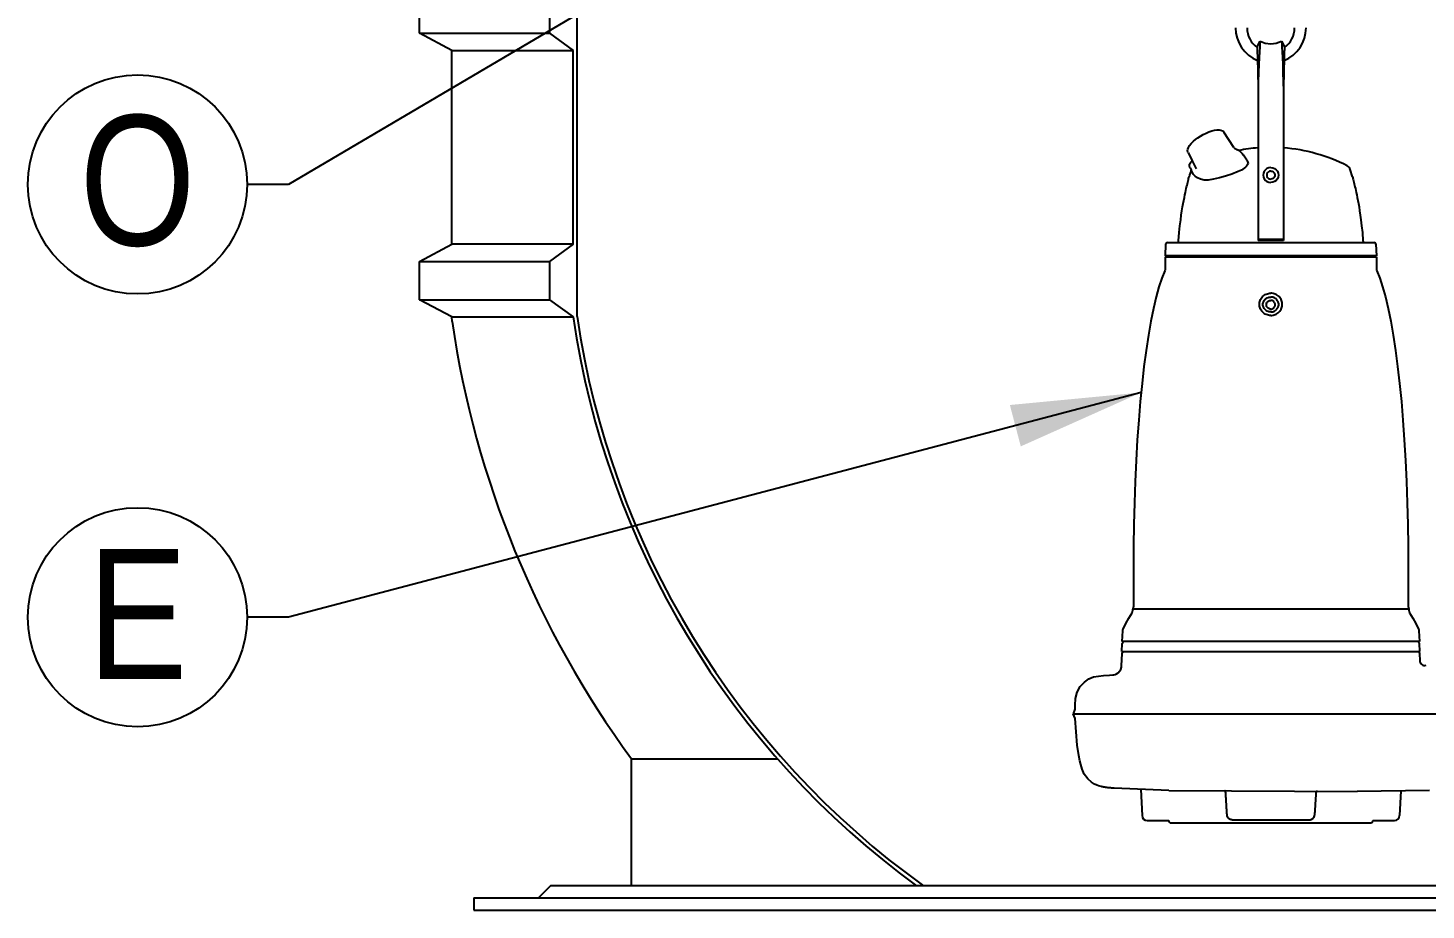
# Model space of a CAD drawing. Extents: x 0 to 216, y -5 to 280.
# Drawn here: x 98.93 to 124.5, y 83.39 to 99.52 of the extents above; entities that cross this region are included whole.
import ezdxf

# ---------------------------------------------------------------- set-up
doc = ezdxf.new("R2010")
doc.units = 0
doc.header["$LTSCALE"] = 10
doc.header["$MEASUREMENT"] = 0
doc.layers.add('CADdetails-7-VERYFINE', color=7, linetype='CONTINUOUS')
doc.layers.add('CADdetails-9-EXTRAFINE', color=9, linetype='CONTINUOUS')
doc.styles.add('CADdetails-DIMENSIONS', font='ARIALN.TTF', dxfattribs={"height": 2.38})
doc.styles.add('CADdetails-NOTES', font='ARIALN.TTF', dxfattribs={"height": 2.38})
doc.dimstyles.new('CADdetails-LEADER', dxfattribs={"dimtxt": 2.38, "dimasz": 2.38, "dimexe": 0.5, "dimexo": 1.5, "dimgap": 1, "dimtad": 0, "dimzin": 0, "dimdsep": 46, "dimtxsty": 'CADdetails-DIMENSIONS', "dimcen": 1, "dimclrd": 256, "dimclre": 256, "dimclrt": 256, "dimadec": 0, "dimazin": 0, "dimtfac": 1, "dimtdec": 4, "dimtofl": 0, "dimtmove": 0, "dimatfit": 3, "dimfxl": 1, "dimtolj": 1, "dimtzin": 0, "dimarcsym": 0})

msp = doc.modelspace()

# ---------------------------------------------------------------- linework, layer by layer
at = {"layer": 'CADdetails-7-VERYFINE'}
for centre in [(100.935, 96.657), (100.935, 88.741)]:
    msp.add_circle(centre, 2.004, dxfattribs=at)
at = {"layer": 'CADdetails-9-EXTRAFINE', "linetype": 'Continuous'}
for p, q in [((108.974, 94.239), (108.974, 157.501)), ((106.092, 99.421), (106.092, 100.123)), ((108.468, 100.123), (108.468, 99.421)), ((106.092, 99.421), (108.468, 99.421)), ((106.683, 99.107), (106.092, 99.421)), ((108.468, 99.421), (108.9, 99.107)), ((121.407, 99.174), (121.461, 99.277)), ((121.458, 99.228), (121.454, 99.167)), ((121.46, 99.264), (121.458, 99.228)), ((121.461, 99.277), (121.46, 99.264)), ((121.461, 99.277), (121.556, 99.24)), ((121.556, 99.24), (121.657, 99.228)), ((121.657, 99.228), (121.758, 99.24)), ((121.758, 99.24), (121.853, 99.277)), ((121.853, 99.277), (121.907, 99.174)), ((121.853, 99.277), (121.854, 99.264)), ((121.854, 99.264), (121.856, 99.228)), ((121.856, 99.228), (121.86, 99.167)), ((106.683, 99.107), (108.9, 99.107)), ((106.683, 95.563), (106.683, 99.107)), ((108.9, 95.563), (108.9, 99.107)), ((121.407, 99.174), (121.407, 99.163)), ((121.407, 99.163), (121.408, 99.13)), ((121.408, 99.13), (121.41, 99.075)), ((121.41, 99.075), (121.412, 98.998)), ((121.412, 98.998), (121.415, 98.9)), ((121.444, 98.975), (121.439, 98.847)), ((121.45, 99.083), (121.444, 98.975)), ((121.454, 99.167), (121.45, 99.083)), ((121.86, 99.167), (121.865, 99.083)), ((121.865, 99.083), (121.87, 98.975)), ((121.87, 98.975), (121.875, 98.847)), ((121.902, 98.998), (121.899, 98.9)), ((121.904, 99.075), (121.902, 98.998)), ((121.906, 99.13), (121.904, 99.075)), ((121.907, 99.163), (121.906, 99.13)), ((121.907, 99.174), (121.907, 99.163)), ((121.415, 98.9), (121.418, 98.782)), ((121.418, 98.782), (121.42, 98.647)), ((121.434, 98.701), (121.429, 98.536)), ((121.439, 98.847), (121.434, 98.701)), ((121.875, 98.847), (121.88, 98.701)), ((121.88, 98.701), (121.885, 98.536)), ((121.896, 98.782), (121.894, 98.647)), ((121.899, 98.9), (121.896, 98.782)), ((121.42, 98.647), (121.423, 98.494)), ((121.423, 98.494), (121.424, 98.328)), ((121.429, 98.536), (121.426, 98.358)), ((121.885, 98.536), (121.888, 98.358)), ((121.891, 98.494), (121.89, 98.328)), ((121.894, 98.647), (121.891, 98.494)), ((121.424, 98.328), (121.425, 98.17)), ((121.425, 98.17), (121.425, 95.63)), ((121.888, 98.358), (121.889, 98.17)), ((121.889, 98.17), (121.889, 95.63)), ((120.172, 97.367), (120.201, 97.403)), ((120.201, 97.403), (120.238, 97.441)), ((120.238, 97.441), (120.244, 97.445)), ((120.244, 97.445), (120.279, 97.476)), ((120.279, 97.476), (120.324, 97.509)), ((120.324, 97.509), (120.373, 97.54)), ((120.373, 97.54), (120.423, 97.569)), ((120.423, 97.569), (120.475, 97.595)), ((120.475, 97.595), (120.526, 97.617)), ((120.526, 97.617), (120.577, 97.634)), ((120.577, 97.634), (120.625, 97.646)), ((120.625, 97.646), (120.67, 97.653)), ((120.67, 97.653), (120.71, 97.654)), ((120.71, 97.654), (120.744, 97.649)), ((120.744, 97.649), (120.771, 97.638)), ((120.771, 97.638), (120.791, 97.622)), ((120.791, 97.622), (120.797, 97.614)), ((120.981, 97.33), (120.797, 97.614)), ((120.135, 97.273), (120.139, 97.302)), ((120.14, 97.247), (120.135, 97.273)), ((120.139, 97.302), (120.151, 97.333)), ((120.143, 97.24), (120.14, 97.247)), ((120.143, 97.24), (120.219, 97.087)), ((120.151, 97.333), (120.172, 97.367)), ((120.981, 97.33), (120.985, 97.326)), ((120.981, 97.33), (120.981, 97.33)), ((120.985, 97.326), (120.99, 97.321)), ((120.99, 97.321), (120.996, 97.318)), ((120.996, 97.318), (121.007, 97.312)), ((121.007, 97.313), (121.007, 97.312)), ((121.007, 97.312), (121.049, 97.29)), ((121.07, 97.277), (121.049, 97.29)), ((121.07, 97.277), (121.095, 97.261)), ((121.095, 97.261), (121.136, 97.223)), ((121.136, 97.223), (121.159, 97.192)), ((121.159, 97.192), (121.159, 97.193)), ((121.159, 97.192), (121.159, 97.192)), ((121.219, 97.101), (121.159, 97.192)), ((120.168, 97.008), (120.172, 97.025)), ((120.169, 96.993), (120.168, 97.008)), ((120.169, 96.993), (120.169, 96.993)), ((120.17, 96.991), (120.169, 96.993)), ((120.171, 96.987), (120.17, 96.991)), ((120.172, 96.984), (120.171, 96.987)), ((120.172, 97.025), (120.181, 97.044)), ((120.172, 96.984), (120.172, 96.984)), ((120.174, 96.979), (120.172, 96.984)), ((120.174, 96.979), (120.174, 96.979)), ((120.176, 96.973), (120.174, 96.979)), ((120.182, 96.961), (120.176, 96.973)), ((120.181, 97.044), (120.197, 97.065)), ((120.182, 96.961), (120.201, 96.922)), ((120.197, 97.065), (120.215, 97.084)), ((120.231, 96.863), (120.201, 96.922)), ((120.215, 97.084), (120.219, 97.087)), ((120.219, 97.087), (120.292, 96.943)), ((121.063, 96.891), (120.944, 96.846)), ((121.091, 96.904), (121.063, 96.891)), ((121.12, 96.919), (121.091, 96.904)), ((121.147, 96.936), (121.12, 96.919)), ((121.172, 96.954), (121.147, 96.936)), ((121.194, 96.973), (121.172, 96.954)), ((121.213, 96.992), (121.194, 96.973)), ((121.227, 97.01), (121.213, 96.992)), ((121.219, 97.101), (121.24, 97.055)), ((121.237, 97.027), (121.227, 97.01)), ((121.241, 97.042), (121.237, 97.027)), ((121.24, 97.055), (121.241, 97.042)), ((121.536, 96.896), (121.523, 96.863)), ((121.559, 96.924), (121.536, 96.896)), ((121.587, 96.946), (121.559, 96.924)), ((121.621, 96.96), (121.587, 96.946)), ((121.634, 96.898), (121.613, 96.887)), ((121.657, 96.964), (121.621, 96.96)), ((121.657, 96.902), (121.634, 96.898)), ((121.657, 96.964), (121.693, 96.96)), ((121.657, 96.902), (121.68, 96.898)), ((121.68, 96.898), (121.701, 96.887)), ((121.693, 96.96), (121.727, 96.946)), ((121.727, 96.946), (121.756, 96.924)), ((121.756, 96.924), (121.778, 96.896)), ((121.778, 96.896), (121.792, 96.863)), ((123.151, 96.798), (123.11, 96.929)), ((120.118, 96.613), (120.125, 96.642)), ((120.125, 96.642), (120.132, 96.67)), ((120.132, 96.67), (120.138, 96.697)), ((120.138, 96.697), (120.144, 96.722)), ((120.144, 96.722), (120.15, 96.744)), ((120.15, 96.744), (120.155, 96.764)), ((120.155, 96.764), (120.159, 96.781)), ((120.159, 96.781), (120.163, 96.796)), ((120.163, 96.796), (120.163, 96.798)), ((120.24, 96.846), (120.231, 96.863)), ((120.273, 96.808), (120.24, 96.846)), ((120.317, 96.777), (120.273, 96.808)), ((120.371, 96.753), (120.317, 96.777)), ((120.436, 96.737), (120.371, 96.753)), ((120.458, 96.734), (120.436, 96.737)), ((120.484, 96.734), (120.458, 96.734)), ((120.512, 96.737), (120.484, 96.734)), ((120.612, 96.753), (120.512, 96.737)), ((120.718, 96.777), (120.612, 96.753)), ((120.829, 96.808), (120.718, 96.777)), ((120.944, 96.846), (120.829, 96.808)), ((121.523, 96.863), (121.518, 96.827)), ((121.518, 96.827), (121.523, 96.792)), ((121.523, 96.792), (121.536, 96.759)), ((121.536, 96.759), (121.559, 96.73)), ((121.559, 96.73), (121.587, 96.709)), ((121.585, 96.85), (121.582, 96.827)), ((121.582, 96.827), (121.585, 96.804)), ((121.596, 96.871), (121.585, 96.85)), ((121.585, 96.804), (121.596, 96.784)), ((121.587, 96.709), (121.621, 96.695)), ((121.613, 96.887), (121.596, 96.871)), ((121.596, 96.784), (121.613, 96.767)), ((121.613, 96.767), (121.634, 96.757)), ((121.621, 96.695), (121.657, 96.69)), ((121.634, 96.757), (121.657, 96.753)), ((121.68, 96.757), (121.657, 96.753)), ((121.693, 96.695), (121.657, 96.69)), ((121.701, 96.767), (121.68, 96.757)), ((121.727, 96.709), (121.693, 96.695)), ((121.701, 96.887), (121.718, 96.871)), ((121.718, 96.784), (121.701, 96.767)), ((121.718, 96.871), (121.729, 96.85)), ((121.729, 96.804), (121.718, 96.784)), ((121.756, 96.73), (121.727, 96.709)), ((121.729, 96.85), (121.733, 96.827)), ((121.733, 96.827), (121.729, 96.804)), ((121.778, 96.759), (121.756, 96.73)), ((121.792, 96.792), (121.778, 96.759)), ((121.792, 96.863), (121.796, 96.827)), ((121.796, 96.827), (121.792, 96.792)), ((123.151, 96.798), (123.151, 96.796)), ((123.151, 96.796), (123.155, 96.781)), ((123.155, 96.781), (123.16, 96.764)), ((123.16, 96.764), (123.164, 96.744)), ((123.164, 96.744), (123.17, 96.722)), ((123.17, 96.722), (123.176, 96.697)), ((123.176, 96.697), (123.182, 96.67)), ((123.182, 96.67), (123.189, 96.642)), ((123.189, 96.642), (123.196, 96.613)), ((120.066, 96.364), (120.076, 96.417)), ((120.076, 96.417), (120.086, 96.465)), ((120.086, 96.465), (120.096, 96.509)), ((120.096, 96.509), (120.104, 96.548)), ((120.104, 96.548), (120.111, 96.582)), ((120.111, 96.582), (120.118, 96.613)), ((123.196, 96.613), (123.203, 96.582)), ((123.203, 96.582), (123.21, 96.548)), ((123.21, 96.548), (123.219, 96.509)), ((123.219, 96.509), (123.228, 96.465)), ((123.228, 96.465), (123.238, 96.417)), ((123.238, 96.417), (123.248, 96.364)), ((120.021, 96.095), (120.033, 96.174)), ((120.033, 96.174), (120.044, 96.244)), ((120.044, 96.244), (120.056, 96.307)), ((120.056, 96.307), (120.066, 96.364)), ((123.248, 96.364), (123.259, 96.307)), ((123.259, 96.307), (123.27, 96.244)), ((123.27, 96.244), (123.281, 96.174)), ((123.281, 96.174), (123.293, 96.095)), ((119.983, 95.777), (119.996, 95.901)), ((119.996, 95.901), (120.009, 96.006)), ((120.009, 96.006), (120.021, 96.095)), ((123.293, 96.095), (123.306, 96.006)), ((123.306, 96.006), (123.318, 95.901)), ((123.318, 95.901), (123.331, 95.777)), ((119.972, 95.626), (119.983, 95.777)), ((121.889, 95.651), (121.425, 95.651)), ((121.889, 95.63), (121.425, 95.63)), ((123.331, 95.777), (123.342, 95.626)), ((106.092, 95.249), (106.683, 95.563)), ((108.9, 95.563), (106.683, 95.563)), ((108.9, 95.563), (108.468, 95.249)), ((119.734, 95.561), (119.723, 95.35)), ((119.769, 95.594), (119.938, 95.594)), ((119.938, 95.594), (123.377, 95.594)), ((123.377, 95.594), (123.545, 95.594)), ((123.58, 95.561), (123.591, 95.35)), ((106.092, 95.249), (108.468, 95.249)), ((106.092, 94.547), (106.092, 95.249)), ((108.468, 95.249), (108.468, 94.547)), ((119.752, 95.35), (119.723, 95.35)), ((119.724, 95.33), (119.766, 95.33)), ((119.724, 95.33), (119.724, 95.09)), ((123.563, 95.35), (119.752, 95.35)), ((119.766, 95.33), (119.766, 95.336)), ((119.766, 95.33), (123.549, 95.33)), ((123.549, 95.33), (123.549, 95.336)), ((123.549, 95.33), (123.59, 95.33)), ((123.591, 95.35), (123.563, 95.35)), ((123.59, 95.33), (123.59, 95.09)), ((119.666, 94.943), (119.612, 94.785)), ((119.72, 95.076), (119.666, 94.943)), ((123.594, 95.076), (123.648, 94.943)), ((123.648, 94.943), (123.702, 94.785)), ((119.561, 94.6), (119.511, 94.389)), ((119.612, 94.785), (119.561, 94.6)), ((121.48, 94.571), (121.492, 94.588)), ((121.492, 94.588), (121.506, 94.604)), ((121.506, 94.604), (121.521, 94.618)), ((121.521, 94.618), (121.538, 94.631)), ((121.538, 94.631), (121.556, 94.642)), ((121.556, 94.642), (121.575, 94.651)), ((121.575, 94.651), (121.595, 94.658)), ((121.59, 94.581), (121.606, 94.588)), ((121.595, 94.658), (121.615, 94.663)), ((121.606, 94.588), (121.622, 94.593)), ((121.615, 94.663), (121.636, 94.666)), ((121.622, 94.593), (121.64, 94.596)), ((121.636, 94.666), (121.657, 94.667)), ((121.64, 94.596), (121.657, 94.597)), ((121.678, 94.666), (121.657, 94.667)), ((121.675, 94.596), (121.657, 94.597)), ((121.692, 94.593), (121.675, 94.596)), ((121.699, 94.663), (121.678, 94.666)), ((121.709, 94.588), (121.692, 94.593)), ((121.72, 94.658), (121.699, 94.663)), ((121.725, 94.581), (121.709, 94.588)), ((121.739, 94.651), (121.72, 94.658)), ((121.758, 94.642), (121.739, 94.651)), ((121.776, 94.631), (121.758, 94.642)), ((121.793, 94.618), (121.776, 94.631)), ((121.808, 94.604), (121.793, 94.618)), ((121.822, 94.588), (121.808, 94.604)), ((121.834, 94.571), (121.822, 94.588)), ((123.702, 94.785), (123.753, 94.6)), ((123.753, 94.6), (123.803, 94.389)), ((106.092, 94.547), (108.468, 94.547)), ((106.683, 94.233), (106.092, 94.547)), ((108.468, 94.547), (108.9, 94.233)), ((119.511, 94.389), (119.464, 94.155)), ((121.448, 94.474), (121.451, 94.495)), ((121.448, 94.464), (121.448, 94.474)), ((121.448, 94.454), (121.448, 94.464)), ((121.451, 94.433), (121.448, 94.454)), ((121.451, 94.495), (121.455, 94.515)), ((121.455, 94.413), (121.451, 94.433)), ((121.455, 94.515), (121.461, 94.535)), ((121.461, 94.393), (121.455, 94.413)), ((121.461, 94.535), (121.47, 94.553)), ((121.47, 94.374), (121.461, 94.393)), ((121.47, 94.553), (121.48, 94.571)), ((121.48, 94.356), (121.47, 94.374)), ((121.492, 94.339), (121.48, 94.356)), ((121.506, 94.324), (121.492, 94.339)), ((121.512, 94.461), (121.513, 94.473)), ((121.513, 94.449), (121.512, 94.466)), ((121.513, 94.473), (121.516, 94.49)), ((121.516, 94.433), (121.513, 94.449)), ((121.516, 94.49), (121.521, 94.506)), ((121.521, 94.416), (121.516, 94.433)), ((121.521, 94.506), (121.529, 94.522)), ((121.529, 94.401), (121.521, 94.416)), ((121.529, 94.522), (121.538, 94.536)), ((121.538, 94.386), (121.529, 94.401)), ((121.538, 94.536), (121.549, 94.55)), ((121.549, 94.373), (121.538, 94.386)), ((121.549, 94.55), (121.561, 94.562)), ((121.561, 94.361), (121.549, 94.373)), ((121.561, 94.562), (121.575, 94.572)), ((121.575, 94.35), (121.561, 94.361)), ((121.575, 94.572), (121.59, 94.581)), ((121.59, 94.341), (121.575, 94.35)), ((121.576, 94.462), (121.578, 94.474)), ((121.576, 94.456), (121.576, 94.462)), ((121.576, 94.45), (121.576, 94.456)), ((121.578, 94.438), (121.576, 94.45)), ((121.578, 94.474), (121.581, 94.485)), ((121.581, 94.427), (121.578, 94.438)), ((121.581, 94.485), (121.587, 94.496)), ((121.587, 94.416), (121.581, 94.427)), ((121.587, 94.496), (121.594, 94.505)), ((121.594, 94.407), (121.587, 94.416)), ((121.606, 94.334), (121.59, 94.341)), ((121.594, 94.505), (121.602, 94.514)), ((121.602, 94.398), (121.594, 94.407)), ((121.602, 94.514), (121.611, 94.521)), ((121.611, 94.391), (121.602, 94.398)), ((121.622, 94.329), (121.606, 94.334)), ((121.611, 94.521), (121.622, 94.527)), ((121.622, 94.385), (121.611, 94.391)), ((121.622, 94.527), (121.633, 94.532)), ((121.633, 94.38), (121.622, 94.385)), ((121.633, 94.532), (121.645, 94.534)), ((121.645, 94.378), (121.633, 94.38)), ((121.645, 94.534), (121.657, 94.535)), ((121.657, 94.377), (121.645, 94.378)), ((121.669, 94.534), (121.657, 94.535)), ((121.657, 94.377), (121.669, 94.378)), ((121.681, 94.532), (121.669, 94.534)), ((121.669, 94.378), (121.681, 94.38)), ((121.692, 94.527), (121.681, 94.532)), ((121.681, 94.38), (121.692, 94.385)), ((121.703, 94.521), (121.692, 94.527)), ((121.692, 94.385), (121.703, 94.391)), ((121.692, 94.329), (121.709, 94.334)), ((121.712, 94.514), (121.703, 94.521)), ((121.703, 94.391), (121.712, 94.398)), ((121.709, 94.334), (121.725, 94.341)), ((121.721, 94.505), (121.712, 94.514)), ((121.712, 94.398), (121.721, 94.407)), ((121.727, 94.496), (121.721, 94.505)), ((121.721, 94.407), (121.727, 94.416)), ((121.74, 94.572), (121.725, 94.581)), ((121.725, 94.341), (121.74, 94.35)), ((121.733, 94.485), (121.727, 94.496)), ((121.727, 94.416), (121.733, 94.427)), ((121.736, 94.474), (121.733, 94.485)), ((121.733, 94.427), (121.736, 94.438)), ((121.738, 94.462), (121.736, 94.474)), ((121.736, 94.438), (121.738, 94.45)), ((121.738, 94.456), (121.738, 94.462)), ((121.738, 94.45), (121.738, 94.456)), ((121.753, 94.562), (121.74, 94.572)), ((121.74, 94.35), (121.753, 94.361)), ((121.766, 94.55), (121.753, 94.562)), ((121.753, 94.361), (121.766, 94.373)), ((121.776, 94.536), (121.766, 94.55)), ((121.766, 94.373), (121.776, 94.386)), ((121.786, 94.522), (121.776, 94.536)), ((121.776, 94.386), (121.786, 94.401)), ((121.793, 94.506), (121.786, 94.522)), ((121.786, 94.401), (121.793, 94.416)), ((121.798, 94.49), (121.793, 94.506)), ((121.793, 94.416), (121.798, 94.433)), ((121.801, 94.473), (121.798, 94.49)), ((121.798, 94.433), (121.801, 94.449)), ((121.802, 94.461), (121.801, 94.473)), ((121.801, 94.449), (121.802, 94.466)), ((121.808, 94.324), (121.822, 94.339)), ((121.822, 94.339), (121.834, 94.356)), ((121.845, 94.553), (121.834, 94.571)), ((121.834, 94.356), (121.845, 94.374)), ((121.853, 94.535), (121.845, 94.553)), ((121.845, 94.374), (121.853, 94.393)), ((121.859, 94.515), (121.853, 94.535)), ((121.853, 94.393), (121.859, 94.413)), ((121.864, 94.495), (121.859, 94.515)), ((121.859, 94.413), (121.864, 94.433)), ((121.866, 94.474), (121.864, 94.495)), ((121.864, 94.433), (121.866, 94.454)), ((121.866, 94.464), (121.866, 94.474)), ((121.866, 94.454), (121.866, 94.464)), ((123.803, 94.389), (123.851, 94.155)), ((106.683, 94.233), (108.9, 94.233)), ((106.687, 94.149), (106.683, 94.233)), ((119.464, 94.155), (119.419, 93.898)), ((121.521, 94.309), (121.506, 94.324)), ((121.538, 94.297), (121.521, 94.309)), ((121.556, 94.286), (121.538, 94.297)), ((121.575, 94.277), (121.556, 94.286)), ((121.595, 94.27), (121.575, 94.277)), ((121.615, 94.264), (121.595, 94.27)), ((121.636, 94.261), (121.615, 94.264)), ((121.64, 94.326), (121.622, 94.329)), ((121.657, 94.26), (121.636, 94.261)), ((121.657, 94.325), (121.64, 94.326)), ((121.657, 94.325), (121.675, 94.326)), ((121.657, 94.26), (121.678, 94.261)), ((121.675, 94.326), (121.692, 94.329)), ((121.678, 94.261), (121.699, 94.264)), ((121.699, 94.264), (121.72, 94.27)), ((121.72, 94.27), (121.739, 94.277)), ((121.739, 94.277), (121.758, 94.286)), ((121.758, 94.286), (121.776, 94.297)), ((121.776, 94.297), (121.793, 94.309)), ((121.793, 94.309), (121.808, 94.324)), ((123.851, 94.155), (123.895, 93.898)), ((119.419, 93.898), (119.377, 93.621)), ((123.895, 93.898), (123.937, 93.621)), ((119.377, 93.621), (119.338, 93.325)), ((123.937, 93.621), (123.976, 93.325)), ((119.338, 93.325), (119.303, 93.015)), ((123.976, 93.325), (124.011, 93.015)), ((119.303, 93.015), (119.271, 92.688)), ((124.011, 93.015), (124.044, 92.688)), ((119.271, 92.688), (119.242, 92.343)), ((124.044, 92.688), (124.073, 92.343)), ((119.242, 92.343), (119.216, 91.983)), ((124.073, 92.343), (124.098, 91.983)), ((119.216, 91.983), (119.194, 91.609)), ((124.098, 91.983), (124.12, 91.609)), ((119.194, 91.609), (119.176, 91.225)), ((124.12, 91.609), (124.138, 91.225)), ((119.176, 91.225), (119.162, 90.833)), ((124.138, 91.225), (124.153, 90.833)), ((119.162, 90.833), (119.152, 90.437)), ((124.153, 90.833), (124.163, 90.437)), ((119.152, 90.437), (119.146, 90.04)), ((124.163, 90.437), (124.169, 90.04)), ((119.146, 90.04), (119.144, 89.644)), ((124.169, 90.04), (124.171, 89.644)), ((119.144, 89.644), (119.144, 88.946)), ((124.171, 89.644), (124.171, 88.946)), ((119.005, 88.625), (119.059, 88.726)), ((119.059, 88.726), (119.119, 88.822)), ((119.134, 88.869), (119.135, 88.89)), ((119.144, 88.946), (119.135, 88.89)), ((124.179, 88.89), (119.135, 88.889)), ((124.171, 88.946), (124.179, 88.89)), ((124.179, 88.89), (124.18, 88.869)), ((124.195, 88.822), (124.256, 88.726)), ((124.256, 88.726), (124.309, 88.625)), ((118.942, 88.298), (118.951, 88.491)), ((118.951, 88.491), (118.953, 88.509)), ((118.953, 88.509), (118.958, 88.522)), ((118.958, 88.522), (119.005, 88.625)), ((124.309, 88.625), (124.356, 88.522)), ((124.356, 88.522), (124.361, 88.509)), ((124.361, 88.509), (124.363, 88.491)), ((124.363, 88.491), (124.373, 88.298)), ((118.933, 88.112), (118.94, 88.261)), ((118.964, 88.298), (118.942, 88.298)), ((118.95, 88.284), (118.964, 88.298)), ((124.35, 88.298), (118.964, 88.298)), ((124.373, 88.298), (124.35, 88.298)), ((124.364, 88.284), (124.35, 88.298)), ((124.381, 88.112), (124.374, 88.261)), ((118.928, 87.852), (118.94, 88.081)), ((118.933, 88.112), (118.96, 88.112)), ((118.94, 88.081), (118.946, 88.095)), ((118.946, 88.095), (118.949, 88.099)), ((118.949, 88.099), (118.96, 88.112)), ((118.96, 88.112), (124.354, 88.112)), ((124.354, 88.112), (124.381, 88.112)), ((124.354, 88.112), (124.369, 88.095)), ((124.368, 88.095), (124.374, 88.081)), ((124.374, 88.081), (124.381, 87.947)), ((118.705, 87.684), (118.766, 87.687)), ((118.766, 87.687), (118.769, 87.687)), ((118.769, 87.687), (118.776, 87.688)), ((118.776, 87.688), (118.788, 87.69)), ((118.788, 87.69), (118.809, 87.696)), ((118.809, 87.696), (118.835, 87.707)), ((118.835, 87.707), (118.864, 87.726)), ((118.864, 87.726), (118.891, 87.753)), ((118.891, 87.753), (118.912, 87.788)), ((118.912, 87.788), (118.925, 87.829)), ((118.925, 87.829), (118.928, 87.852)), ((118.115, 87.374), (118.172, 87.476)), ((118.172, 87.476), (118.248, 87.556)), ((118.248, 87.556), (118.332, 87.613)), ((118.332, 87.613), (118.418, 87.649)), ((118.418, 87.649), (118.507, 87.666)), ((118.507, 87.666), (118.599, 87.675)), ((118.599, 87.675), (118.705, 87.684)), ((118.077, 87.133), (118.084, 87.253)), ((118.084, 87.253), (118.115, 87.374)), ((118.046, 86.975), (127.459, 86.975)), ((118.077, 86.89), (118.046, 86.975)), ((118.047, 86.977), (118.077, 87.059)), ((118.077, 87.059), (118.077, 87.133)), ((118.117, 86.401), (118.077, 86.89)), ((109.964, 86.155), (112.634, 86.155)), ((109.964, 86.155), (109.964, 83.83)), ((118.148, 86.213), (118.117, 86.401)), ((118.168, 86.114), (118.148, 86.213)), ((118.183, 86.046), (118.168, 86.114)), ((118.205, 85.965), (118.183, 86.046)), ((118.247, 85.871), (118.205, 85.965)), ((118.31, 85.785), (118.247, 85.871)), ((118.38, 85.724), (118.31, 85.785)), ((118.436, 85.689), (118.38, 85.724)), ((118.479, 85.669), (118.436, 85.689)), ((118.509, 85.657), (118.479, 85.669)), ((118.533, 85.65), (118.509, 85.657)), ((118.553, 85.644), (118.533, 85.65)), ((118.57, 85.64), (118.553, 85.644)), ((118.585, 85.637), (118.57, 85.64)), ((118.599, 85.635), (118.585, 85.637)), ((118.611, 85.632), (118.599, 85.635)), ((118.623, 85.631), (118.611, 85.632)), ((118.634, 85.629), (118.623, 85.631)), ((118.644, 85.628), (118.634, 85.629)), ((118.654, 85.626), (118.644, 85.628)), ((118.664, 85.625), (118.654, 85.626)), ((118.674, 85.624), (118.664, 85.625)), ((118.683, 85.623), (118.674, 85.624)), ((118.692, 85.622), (118.683, 85.623)), ((118.702, 85.621), (118.692, 85.622)), ((118.711, 85.621), (118.702, 85.621)), ((118.72, 85.62), (118.711, 85.621)), ((118.729, 85.619), (118.72, 85.62)), ((118.738, 85.618), (118.729, 85.619)), ((118.747, 85.617), (118.738, 85.618)), ((118.756, 85.617), (118.747, 85.617)), ((118.765, 85.616), (118.756, 85.617)), ((118.775, 85.615), (118.765, 85.616)), ((118.784, 85.615), (118.775, 85.615)), ((118.793, 85.614), (118.784, 85.615)), ((119.795, 85.572), (118.793, 85.614)), ((119.278, 85.594), (119.303, 85.113)), ((119.795, 85.572), (123.238, 85.555)), ((124.557, 85.574), (123.238, 85.555)), ((124.035, 85.567), (124.011, 85.113)), ((119.396, 85.025), (119.793, 85.025)), ((119.793, 85.025), (119.794, 85.01)), ((119.799, 84.996), (119.814, 84.979)), ((119.814, 84.979), (123.501, 84.979)), ((120.95, 85.037), (122.364, 85.037)), ((123.515, 84.996), (123.501, 84.979)), ((123.521, 85.025), (123.52, 85.01)), ((123.521, 85.025), (123.919, 85.025)), ((107.084, 83.608), (141.728, 83.608)), ((107.084, 83.608), (107.084, 83.387)), ((108.487, 83.83), (108.266, 83.608)), ((112, 83.83), (108.487, 83.83)), ((136.812, 83.83), (112, 83.83)), ((107.084, 83.387), (141.728, 83.387))]:
    msp.add_line(p, q, dxfattribs=at)
for points in [[(120.832, 85.531, 0.000283), (120.832, 85.532, 0.000564), (120.832, 85.532, 0.000003), (120.832, 85.533, 0.000228), (120.832, 85.533, 0.000903), (120.832, 85.534, 0.000752), (120.832, 85.535, 0.001499), (120.832, 85.535, 0.000999), (120.832, 85.536, 0.001256), (120.832, 85.537, 0.001029), (120.831, 85.537, 0.001802), (120.831, 85.538, 0.001523), (120.831, 85.539, 0.002427), (120.831, 85.539, 0.002105), (120.831, 85.54, 0.002407), (120.831, 85.541, 0.001904), (120.831, 85.541, 0.00261), (120.831, 85.542, 0.002751), (120.831, 85.543, 0.003432), (120.831, 85.543, 0.002696), (120.831, 85.544, 0.002927), (120.83, 85.545, 0.002929), (120.83, 85.545, 0.003775), (120.83, 85.546, 0.003335), (120.83, 85.546, 0.003892), (120.83, 85.547, 0.003999), (120.83, 85.548, 0.003794), (120.83, 85.548, 0.003259), (120.829, 85.549, 0.003572), (120.829, 85.55, 0.004176), (120.829, 85.55, 0.004354), (120.829, 85.551, 0.003599), (120.828, 85.552, 0.003506), (120.828, 85.552, 0.003788), (120.828, 85.553, 0.004525), (120.828, 85.553, 0.004268), (120.827, 85.554, 0.004218), (120.827, 85.555, 0.003993), (120.827, 85.555, 0.004222), (120.827, 85.556, 0.004249), (120.826, 85.556, 0.004738), (120.826, 85.557, 0.00458), (120.826, 85.558, 0.004596), (120.825, 85.558, 0.004476), (120.825, 85.559, 0.004555), (120.825, 85.559, 0.004316), (120.824, 85.56, 0.005051), (120.824, 85.56, 0.00513), (120.823, 85.561, 0.005477), (120.823, 85.561, 0.004965), (120.823, 85.562, 0.005044), (120.822, 85.562, 0.00513), (120.822, 85.563, 0.00568), (120.821, 85.563, 0.005576), (120.821, 85.564, 0.005525), (120.821, 85.564, 0.000233), (120.82, 85.565, 0.010487), (120.819, 85.566, 0.007145), (120.818, 85.567)], [(120.858, 85.124), (120.857, 85.137), (120.856, 85.151, -0.000108), (120.856, 85.158, 0.000108), (120.855, 85.164, 0.000001), (120.855, 85.171, -0.000001), (120.854, 85.178, 0), (120.853, 85.192, 0.000001), (120.853, 85.198, -0.000001), (120.853, 85.205, -0.000108), (120.852, 85.212, 0.000108), (120.852, 85.219, 0.000001), (120.851, 85.226, -0.000001), (120.851, 85.232, 0), (120.85, 85.246, 0), (120.849, 85.259, -0.000108), (120.849, 85.266, 0.000107), (120.848, 85.273, -0.000001), (120.847, 85.287, -0.000001), (120.847, 85.3, -0.000108), (120.846, 85.307, 0.000055), (120.846, 85.314, 0.000054), (120.845, 85.32, -0.000054), (120.845, 85.327, -0.000054), (120.844, 85.334, 0.000108), (120.844, 85.341, -0.000001), (120.843, 85.354, -0.000001), (120.842, 85.368, -0.000108), (120.842, 85.375, 0.000054), (120.841, 85.382, 0.000054), (120.841, 85.388, -0.000054), (120.841, 85.395, -0.000055), (120.84, 85.402, 0.000054), (120.84, 85.409, 0.000055), (120.839, 85.415, -0.000109), (120.839, 85.422, -0.000001), (120.838, 85.436, 0), (120.837, 85.449, 0.000108), (120.837, 85.456, -0.000054), (120.836, 85.463, -0.000054), (120.836, 85.47, 0.000054), (120.835, 85.477, 0.000054), (120.835, 85.483, -0.000072), (120.835, 85.49, 0), (120.834, 85.504, 0.000027), (120.833, 85.515, 0.000018), (120.832, 85.531, 0)], [(122.481, 85.518, 0.000028), (122.481, 85.51, 0.000056), (122.481, 85.505, 0), (122.48, 85.492, -0.000056), (122.479, 85.485, 0.000056), (122.479, 85.479, 0.000055), (122.479, 85.472, -0.000055), (122.478, 85.466, -0.000056), (122.478, 85.459, 0.000056), (122.477, 85.453, 0.000056), (122.477, 85.446, -0.000056), (122.476, 85.439, -0.000056), (122.476, 85.433, 0.000056), (122.476, 85.426, 0.000056), (122.475, 85.42, -0.000112), (122.475, 85.413, 0), (122.474, 85.4, -0.000001), (122.473, 85.387, 0.000111), (122.473, 85.38, -0.000111), (122.472, 85.374, -0.000001), (122.471, 85.361, -0.000001), (122.471, 85.347, 0.000112), (122.47, 85.341, -0.000112), (122.47, 85.334, -0.000001), (122.469, 85.321, -0.000001), (122.468, 85.308, 0.000111), (122.468, 85.301, -0.000111), (122.467, 85.295, 0), (122.467, 85.288, 0), (122.467, 85.282, -0.000001), (122.466, 85.268, -0.000001), (122.465, 85.255, -0.000001), (122.464, 85.242, -0.000001), (122.464, 85.236, 0.000001), (122.463, 85.229, 0.000112), (122.463, 85.222, -0.000111), (122.462, 85.216, 0), (122.462, 85.209, 0), (122.462, 85.203, 0), (122.461, 85.19, 0), (122.46, 85.176, 0), (122.459, 85.163, 0), (122.458, 85.15, 0), (122.457, 85.124, 0)], [(122.502, 85.558, 0.000713), (122.501, 85.558, 0.001408), (122.501, 85.558, 0.000019), (122.499, 85.557, 0.000767), (122.499, 85.557, 0.002522), (122.499, 85.556, 0.00162), (122.498, 85.556, 0.003079), (122.498, 85.555, 0.002366), (122.497, 85.555, 0.003901), (122.496, 85.554, 0.003074), (122.496, 85.554, 0.004687), (122.495, 85.553, 0.003881), (122.494, 85.553, 0.005685), (122.494, 85.552, 0.005119), (122.493, 85.552, 0.00626), (122.493, 85.551, 0.005682), (122.492, 85.55, 0.006017), (122.492, 85.55, 0.006232), (122.491, 85.549, 0.005775), (122.491, 85.549, 0.005605), (122.49, 85.548, 0.005218), (122.49, 85.547, 0.005663), (122.489, 85.547, 0.005468), (122.489, 85.546, 0.005488), (122.488, 85.545, 0.004941), (122.488, 85.545, 0.00507), (122.488, 85.544, 0.00492), (122.487, 85.543, 0.005086), (122.487, 85.543, 0.005012), (122.487, 85.542, 0.005045), (122.486, 85.541, 0.00479), (122.486, 85.541, 0.005027), (122.486, 85.54, 0.004556), (122.485, 85.539, 0.004451), (122.485, 85.538, 0.004463), (122.485, 85.538, 0.004774), (122.484, 85.537, 0.00484), (122.484, 85.536, 0.004588), (122.484, 85.535, 0.004475), (122.484, 85.535, 0.004992), (122.483, 85.534, 0.004409), (122.483, 85.533, 0.004452), (122.483, 85.532, 0.003586), (122.483, 85.532, 0.004159), (122.483, 85.531, 0.003435), (122.483, 85.53, 0.003796), (122.483, 85.529, 0.002855), (122.482, 85.528, 0.003332), (122.482, 85.528, 0.002385), (122.482, 85.527, 0.00286), (122.482, 85.526, 0.001901), (122.482, 85.525, 0.002375), (122.482, 85.525, 0.001425), (122.482, 85.524, 0.001758), (122.482, 85.523, 0.001098), (122.482, 85.523, 0.000013), (122.482, 85.521, 0.002358), (122.482, 85.52, 0.001582), (122.481, 85.518)], [(120.95, 85.037, -0.000671), (120.948, 85.037, -0.001327), (120.947, 85.037, -0.000013), (120.943, 85.038, -0.000646), (120.943, 85.038, -0.001868), (120.942, 85.038, -0.00127), (120.94, 85.038, -0.002609), (120.938, 85.038, -0.001938), (120.936, 85.038, -0.003242), (120.935, 85.039, -0.002582), (120.933, 85.039, -0.003924), (120.931, 85.039, -0.00328), (120.93, 85.04, -0.004612), (120.928, 85.04, -0.003939), (120.926, 85.04, -0.005239), (120.925, 85.041, -0.004626), (120.923, 85.041, -0.005885), (120.921, 85.042, -0.005518), (120.919, 85.042, -0.006157), (120.918, 85.043, -0.005965), (120.916, 85.043, -0.005746), (120.915, 85.044, -0.005834), (120.913, 85.045, -0.005388), (120.911, 85.045, -0.005586), (120.91, 85.046, -0.005199), (120.908, 85.047, -0.00537), (120.907, 85.048, -0.005043), (120.905, 85.048, -0.005213), (120.904, 85.049, -0.004893), (120.902, 85.05, -0.005021), (120.901, 85.051, -0.004741), (120.899, 85.052, -0.004902), (120.898, 85.053, -0.004629), (120.896, 85.054, -0.004755), (120.895, 85.055, -0.004463), (120.893, 85.056, -0.00451), (120.892, 85.057, -0.004441), (120.891, 85.058, -0.004509), (120.889, 85.06, -0.004578), (120.888, 85.061, -0.004573), (120.887, 85.062, -0.004531), (120.886, 85.063, -0.004478), (120.884, 85.064, -0.00454), (120.883, 85.066, -0.004636), (120.882, 85.067, -0.004601), (120.881, 85.068, -0.004453), (120.88, 85.07, -0.004505), (120.878, 85.071, -0.004637), (120.877, 85.072, -0.004704), (120.876, 85.074, -0.004511), (120.875, 85.075, -0.00458), (120.874, 85.077, -0.004706), (120.873, 85.078, -0.004769), (120.872, 85.079, -0.004628), (120.871, 85.081, -0.004582), (120.87, 85.082, -0.004639), (120.87, 85.084, -0.004724), (120.869, 85.085, -0.004638), (120.868, 85.087, -0.004731), (120.867, 85.089, -0.004668), (120.866, 85.09, -0.004874), (120.866, 85.092, -0.004867), (120.865, 85.093, -0.004917), (120.864, 85.095, -0.00479), (120.864, 85.097, -0.004854), (120.863, 85.098, -0.004769), (120.862, 85.1, -0.005152), (120.862, 85.102, -0.005158), (120.861, 85.103, -0.005273), (120.861, 85.105, -0.005064), (120.86, 85.107, -0.005096), (120.86, 85.108, -0.005234), (120.86, 85.11, -0.005277), (120.859, 85.112, -0.005627), (120.859, 85.113, -0.004631), (120.859, 85.114, -0.000174), (120.858, 85.117, -0.008488), (120.858, 85.12, -0.005775), (120.858, 85.124)], [(122.364, 85.037, 0.000702), (122.366, 85.037, 0.001387), (122.367, 85.037, 0.000016), (122.371, 85.037, 0.000719), (122.371, 85.037, 0.002237), (122.372, 85.038, 0.001466), (122.374, 85.038, 0.002912), (122.376, 85.038, 0.002195), (122.378, 85.038, 0.003687), (122.379, 85.038, 0.002934), (122.381, 85.039, 0.00444), (122.383, 85.039, 0.003706), (122.385, 85.039, 0.005207), (122.386, 85.04, 0.004512), (122.388, 85.04, 0.005876), (122.39, 85.041, 0.005482), (122.391, 85.041, 0.006123), (122.393, 85.041, 0.005903), (122.395, 85.042, 0.005681), (122.396, 85.043, 0.005818), (122.398, 85.043, 0.005326), (122.4, 85.044, 0.005461), (122.401, 85.045, 0.005123), (122.403, 85.045, 0.005412), (122.404, 85.046, 0.005011), (122.406, 85.047, 0.005064), (122.408, 85.048, 0.00473), (122.409, 85.049, 0.004996), (122.411, 85.049, 0.00472), (122.412, 85.05, 0.004788), (122.414, 85.051, 0.004468), (122.415, 85.052, 0.004566), (122.417, 85.053, 0.004503), (122.418, 85.054, 0.004618), (122.419, 85.055, 0.004524), (122.421, 85.056, 0.00443), (122.422, 85.057, 0.004471), (122.423, 85.059, 0.004595), (122.425, 85.06, 0.004634), (122.426, 85.061, 0.004548), (122.427, 85.062, 0.004441), (122.429, 85.063, 0.004486), (122.43, 85.064, 0.004526), (122.431, 85.066, 0.004507), (122.432, 85.067, 0.00456), (122.433, 85.068, 0.004575), (122.435, 85.07, 0.004535), (122.436, 85.071, 0.004435), (122.437, 85.072, 0.004542), (122.438, 85.074, 0.004578), (122.439, 85.075, 0.004735), (122.44, 85.076, 0.004557), (122.441, 85.078, 0.004719), (122.442, 85.079, 0.00459), (122.443, 85.081, 0.005049), (122.444, 85.082, 0.004997), (122.445, 85.084, 0.005208), (122.446, 85.085, 0.00491), (122.446, 85.087, 0.005151), (122.447, 85.088, 0.005123), (122.448, 85.09, 0.005597), (122.449, 85.092, 0.005265), (122.449, 85.093, 0.005749), (122.45, 85.095, 0.005863), (122.451, 85.097, 0.005869), (122.451, 85.098, 0.005989), (122.452, 85.1, 0.005062), (122.452, 85.102, 0.005652), (122.453, 85.103, 0.004272), (122.453, 85.105, 0.005081), (122.454, 85.107, 0.003267), (122.454, 85.108, 0.003977), (122.454, 85.11, 0.002395), (122.455, 85.112, 0.00307), (122.455, 85.113, 0.001944), (122.455, 85.113, 0.00004), (122.455, 85.117, 0.003987), (122.456, 85.12, 0.002687), (122.457, 85.124)]]:
    msp.add_lwpolyline(points, format="xyb", dxfattribs=at)
for centre, radius, start, end in [((121.657, 99.518), 0.644, 180, 247.8229), ((121.657, 99.518), 0.435, 180, 234.9332), ((121.657, 99.518), 0.644, 292.1771, 0), ((121.657, 99.518), 0.435, 305.0668, 0), ((121.657, 94.282), 3.052, 94.3674, 101.0941), ((121.657, 94.282), 3.052, 62.7806, 85.6326), ((125.172, 95.32), 5.222, 162.1414, 163.5591), ((123, 96.893), 0.116, 17.9407, 62.7806), ((119.937, 95.628), 0.0348, 270.0993, 356.5003), ((123.377, 95.628), 0.0348, 183.4997, 269.9008), ((119.769, 95.559), 0.0348, 90, 177), ((123.545, 95.559), 0.0348, 3, 90), ((119.752, 95.336), 0.0139, 0, 90), ((123.563, 95.336), 0.0139, 90, 180), ((119.689, 95.09), 0.0348, 335, 0), ((123.625, 95.09), 0.0348, 180, 205), ((124.406, 96.744), 17.908, 188.3325, 216.251), ((124.425, 96.507), 15.691, 188.3325, 233.8969), ((124.425, 96.507), 15.617, 188.3522, 234.2701), ((119.042, 88.874), 0.0928, 326.1825, 357.2737), ((124.273, 88.874), 0.0928, 182.7263, 213.8175), ((118.975, 88.259), 0.0348, 135, 177.3974), ((124.339, 88.259), 0.0348, 2.6026, 45), ((124.473, 87.952), 0.0923, 183, 283.8895), ((119.396, 85.118), 0.0928, 183.0001, 270), ((119.817, 85.011), 0.0232, 182, 219.8757), ((123.497, 85.011), 0.0232, 320.1243, 358), ((123.919, 85.118), 0.0928, 270, 357)]:
    msp.add_arc(centre, radius, start, end, dxfattribs=at)

# ---------------------------------------------------------------- texts
at = {"layer": 'CADdetails-7-VERYFINE', "char_height": 2.38, "width": 4.00739, "attachment_point": 5, "style": 'CADdetails-NOTES'}
for s, insert in [('O', (100.935, 96.715)), ('E', (100.935, 88.799))]:
    msp.add_mtext(s, dxfattribs=dict(at, insert=insert))

# ---------------------------------------------------------------- leaders
at = {"layer": 'CADdetails-7-VERYFINE'}
for points in [[(122.662, 107.832), (103.696, 96.657), (102.939, 96.657)], [(119.287, 92.851), (103.696, 88.741), (102.939, 88.741)]]:
    msp.add_leader(points, dimstyle='CADdetails-LEADER', override={"dimgap": 1, "dimtad": 0}, dxfattribs=at)

doc.saveas('drawing.dxf')
